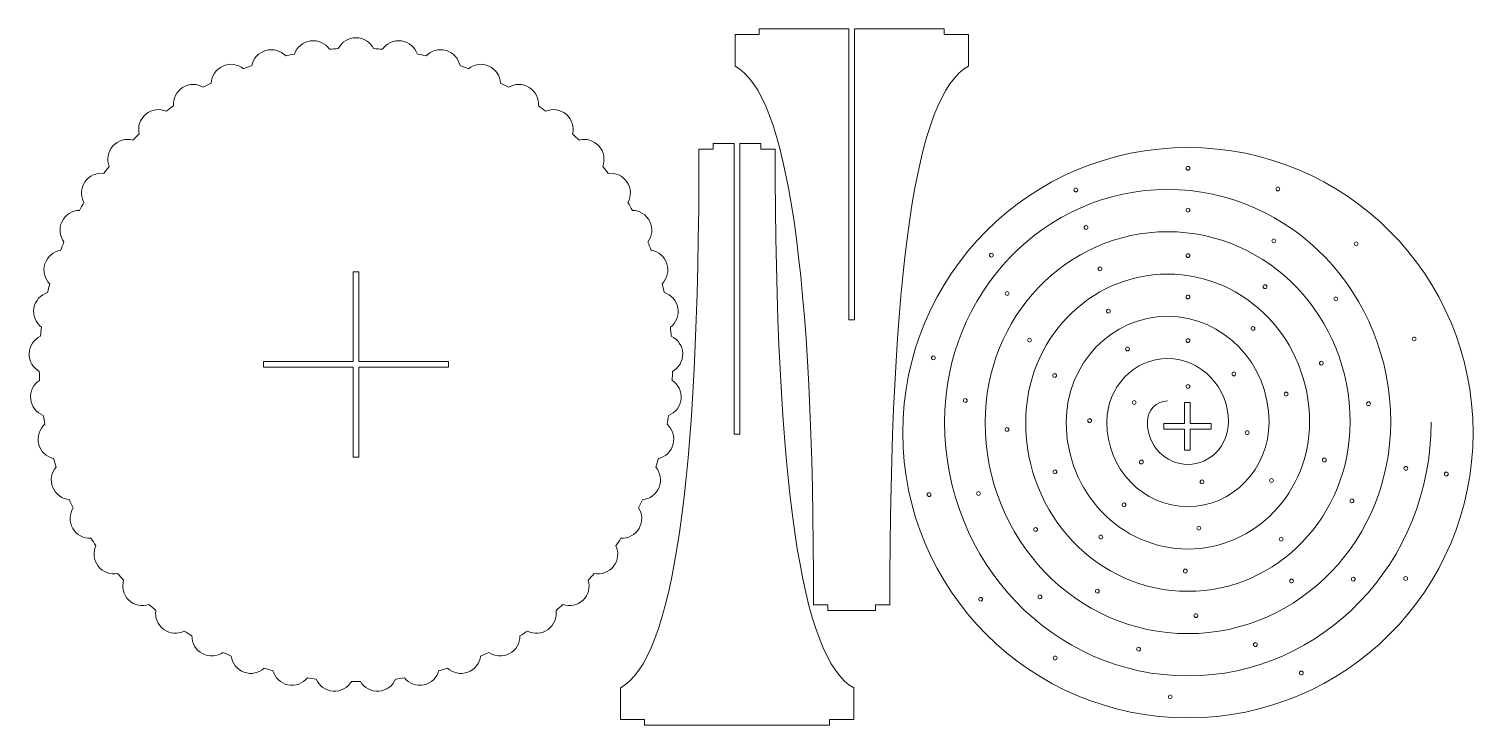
# Model space of a CAD drawing. Header units: millimetres. Extents: x -35 to 725, y -225 to 141.
import ezdxf

# ---------------------------------------------------------------- set-up
doc = ezdxf.new("R2010")
doc.units = ezdxf.units.MM
doc.header["$MEASUREMENT"] = 0
doc.layers.add('Layer 1', color=7, linetype='Continuous')

msp = doc.modelspace()

# ---------------------------------------------------------------- linework, layer by layer
at = {"layer": 'Layer 1', "color": 250, "lineweight": 18}
for centre, major_axis in [((574.7477, -71.4335), (0, 150)), ((574.7477, 67.6347), (0, 1)), ((515.8142, 56.2635), (0, 1)), ((622.0064, 56.7936), (0, 1)), ((574.7477, 45.6214), (0, 1)), ((521.1642, 36.5202), (0, 1)), ((619.9542, 29.4769), (0, 1)), ((471.3642, 21.9735), (0, 1)), ((663.2391, 27.8902), (0, 1)), ((528.5142, 14.7769), (0, 1)), ((574.7477, 21.7027), (0, 1)), ((479.6775, 1.8068), (0, 1)), ((574.7477, -0.0406), (0, 1)), ((615.2976, 5.3468), (0, 1)), ((532.9009, -7.5065), (0, 1)), ((652.5509, -1.0032), (0, 1)), ((491.4142, -22.7465), (0, 1)), ((574.7477, -23.0174), (0, 1)), ((608.9476, -16.6665), (0, 1)), ((693.7169, -22.1083), (0, 1)), ((542.9555, -27.4033), (0, 1)), ((440.8842, -32.0598), (0, 1)), ((644.9309, -34.8698), (0, 1)), ((504.6542, -41.3732), (0, 1)), ((598.8962, -40.527), (0, 1)), ((574.7477, -47.1475), (0, 1)), ((626.4576, -51.1098), (0, 1)), ((457.6642, -54.4965), (0, 1)), ((546.4612, -55.5553), (0, 1)), ((669.7543, -56.1898), (0, 1)), ((523.0588, -65.0799), (0, 1)), ((479.5609, -69.7365), (0, 1)), ((605.8812, -71.4335), (0, 1)), ((504.8075, -92.0199), (0, 1)), ((550.2712, -86.882), (0, 1)), ((646.4709, -85.8232), (0, 1)), ((689.3809, -90.2098), (0, 1)), ((582.1746, -97.312), (0, 1)), ((618.6842, -96.5598), (0, 1)), ((710.6526, -93.1835), (0, 1)), ((438.6142, -104.0265), (0, 1)), ((464.5909, -103.4498), (0, 1)), ((661.0176, -107.2598), (0, 1)), ((541.1088, -109.3766), (0, 1)), ((494.6475, -122.3832), (0, 1)), ((580.4789, -121.6533), (0, 1)), ((528.9375, -126.3099), (0, 1)), ((623.7642, -127.4632), (0, 1)), ((573.3876, -144.2432), (0, 1)), ((629.2676, -149.4765), (0, 1)), ((661.7109, -148.4765), (0, 1)), ((689.2746, -148.1589), (0, 1)), ((465.7075, -159.0599), (0, 1)), ((496.9175, -157.7899), (0, 1)), ((527.0909, -154.8265), (0, 1)), ((578.8909, -167.6799), (0, 1)), ((610.2176, -182.9199), (0, 1)), ((504.9609, -189.9632), (0, 1)), ((548.8342, -185.3065), (0, 1)), ((634.3946, -197.9006), (0, 1)), ((565.45, -210.3889), (0, 1))]:
    msp.add_ellipse(centre, major_axis=major_axis, ratio=1, dxfattribs=at)
at = {"layer": 'Layer 1', "color": 250, "lineweight": 20}
for points in [[(399.4333, 140.9867), (399.4333, 140.9867), (446.6167, 140.9867), (446.6167, 140.9867), (446.6167, 140.9867), (446.6167, 140.9867), (446.6167, 137.9867), (446.6167, 137.9867), (446.6167, 137.9867), (446.6167, 137.9867), (459.3167, 137.9867), (459.3167, 137.9867), (459.3167, 137.9867), (459.3167, 137.9867), (459.3167, 121.3367), (459.3167, 121.3367), (459.3167, 121.3367), (431.7011, 106.7917), (417.9226, 12.3418), (417.9815, -162.0133), (417.9815, -162.0133), (417.9815, -162.0133), (410.4334, -162.0133), (410.4334, -162.0133), (410.4334, -162.0133), (410.4334, -162.0133), (410.4334, -165.0133), (410.4334, -165.0133), (410.4334, -165.0133), (410.4334, -165.0133), (385.4334, -165.0133), (385.4334, -165.0133), (385.4334, -165.0133), (385.4334, -165.0133), (385.4334, -162.0133), (385.4334, -162.0133), (385.4334, -162.0133), (385.4334, -162.0133), (377.8852, -162.0133), (377.8852, -162.0133), (377.8852, -162.0133), (377.9441, 12.3418), (364.1656, 106.7917), (336.55, 121.3367), (336.55, 121.3367), (336.55, 121.3367), (336.55, 137.9867), (336.55, 137.9867), (336.55, 137.9867), (336.55, 137.9867), (349.25, 137.9867), (349.25, 137.9867), (349.25, 137.9867), (349.25, 137.9867), (349.25, 140.9867), (349.25, 140.9867), (349.25, 140.9867), (349.25, 140.9867), (396.4333, 140.9867), (396.4333, 140.9867), (396.4333, 140.9867), (396.4333, 140.9867), (396.4333, -12.0133), (396.4333, -12.0133), (396.4333, -12.0133), (396.4333, -12.0133), (399.4333, -12.0133), (399.4333, -12.0133), (399.4333, -12.0133), (399.4333, -12.0133), (399.4333, 140.9867), (399.4333, 140.9867)], [(339.1407, 80.7215), (339.1407, 80.7215), (350.1408, 80.7215), (350.1408, 80.7215), (350.1408, 80.7215), (350.1408, 80.7215), (350.1408, 77.7215), (350.1408, 77.7215), (350.1408, 77.7215), (350.1408, 77.7215), (357.6889, 77.7215), (357.6889, 77.7215), (357.6889, 77.7215), (357.63, -96.6336), (371.4085, -191.0835), (399.0241, -205.6285), (399.0241, -205.6285), (399.0241, -205.6285), (399.0241, -222.2785), (399.0241, -222.2785), (399.0241, -222.2785), (399.0241, -222.2785), (386.3241, -222.2785), (386.3241, -222.2785), (386.3241, -222.2785), (386.3241, -222.2785), (386.3241, -225.2785), (386.3241, -225.2785), (386.3241, -225.2785), (386.3241, -225.2785), (288.9574, -225.2785), (288.9574, -225.2785), (288.9574, -225.2785), (288.9574, -225.2785), (288.9574, -222.2785), (288.9574, -222.2785), (288.9574, -222.2785), (288.9574, -222.2785), (276.2574, -222.2785), (276.2574, -222.2785), (276.2574, -222.2785), (276.2574, -222.2785), (276.2574, -205.6285), (276.2574, -205.6285), (276.2574, -205.6285), (303.873, -191.0835), (317.6515, -96.6336), (317.5926, 77.7215), (317.5926, 77.7215), (317.5926, 77.7215), (325.1408, 77.7215), (325.1408, 77.7215), (325.1408, 77.7215), (325.1408, 77.7215), (325.1408, 80.7215), (325.1408, 80.7215), (325.1408, 80.7215), (325.1408, 80.7215), (336.1407, 80.7215), (336.1407, 80.7215), (336.1407, 80.7215), (336.1407, 80.7215), (336.1407, -72.2785), (336.1407, -72.2785), (336.1407, -72.2785), (336.1407, -72.2785), (339.1407, -72.2785), (339.1407, -72.2785), (339.1407, -72.2785), (339.1407, -72.2785), (339.1407, 80.7215), (339.1407, 80.7215)]]:
    msp.add_open_spline(points, degree=3, knots=[0, 0, 0, 0, 0.05263158, 0.05263158, 0.05263158, 0.05263158, 0.10526316, 0.10526316, 0.10526316, 0.10526316, 0.15789474, 0.15789474, 0.15789474, 0.15789474, 0.21052632, 0.21052632, 0.21052632, 0.21052632, 0.26315789, 0.26315789, 0.26315789, 0.26315789, 0.31578947, 0.31578947, 0.31578947, 0.31578947, 0.36842105, 0.36842105, 0.36842105, 0.36842105, 0.42105263, 0.42105263, 0.42105263, 0.42105263, 0.47368421, 0.47368421, 0.47368421, 0.47368421, 0.52631579, 0.52631579, 0.52631579, 0.52631579, 0.57894737, 0.57894737, 0.57894737, 0.57894737, 0.63157895, 0.63157895, 0.63157895, 0.63157895, 0.68421053, 0.68421053, 0.68421053, 0.68421053, 0.73684211, 0.73684211, 0.73684211, 0.73684211, 0.78947368, 0.78947368, 0.78947368, 0.78947368, 0.84210526, 0.84210526, 0.84210526, 0.84210526, 0.89473684, 0.89473684, 0.89473684, 0.89473684, 1, 1, 1, 1], dxfattribs=at)
at = {"layer": 'Layer 1', "lineweight": 18}
msp.add_open_spline([(146.4326, 130.6314), (148.0024, 130.5451), (149.5665, 130.437), (151.1243, 130.3076), (151.1243, 130.3076), (153.3004, 133.4024), (157.0907, 135.197), (161.0932, 134.6341), (161.0932, 134.6341), (165.0873, 134.0724), (168.2317, 131.3127), (169.4762, 127.7483), (169.4762, 127.7483), (171.0276, 127.443), (172.5712, 127.116), (174.1069, 126.7677), (174.1069, 126.7677), (176.693, 129.5145), (180.6853, 130.7552), (184.5606, 129.6431), (184.5606, 129.6431), (188.4334, 128.532), (191.1613, 125.3672), (191.9017, 121.6695), (191.9017, 121.6695), (193.3971, 121.1486), (194.8829, 120.6071), (196.3586, 120.0452), (196.3586, 120.0452), (199.3014, 122.402), (203.4245, 123.0727), (207.1053, 121.4328), (207.1053, 121.4328), (210.7909, 119.7911), (213.0533, 116.2695), (213.2667, 112.4987), (213.2667, 112.4987), (214.6684, 111.7767), (216.0584, 111.0358), (217.4364, 110.2756), (217.4364, 110.2756), (220.6806, 112.2093), (224.8657, 112.3033), (228.2887, 110.1629), (228.2887, 110.1629), (231.7184, 108.0186), (233.4694, 104.2031), (233.1453, 100.4302), (233.1453, 100.4302), (234.4244, 99.5258), (235.6905, 98.6044), (236.9425, 97.6652), (236.9425, 97.6652), (240.4289, 99.1411), (244.5991, 98.6553), (247.6983, 96.0531), (247.6983, 96.0531), (250.8013, 93.4478), (252.003, 89.417), (251.1496, 85.7212), (251.1496, 85.7212), (252.2867, 84.6522), (253.4108, 83.5689), (254.5178, 82.4687), (254.5178, 82.4687), (258.1788, 83.4502), (262.2465, 82.3893), (264.9564, 79.3774), (264.9564, 79.3774), (267.6649, 76.3678), (268.2955, 72.2124), (266.94, 68.673), (266.94, 68.673), (267.9202, 67.4547), (268.8847, 66.2232), (269.8312, 64.9771), (269.8312, 64.9771), (273.5896, 65.4347), (277.4648, 63.8174), (279.7272, 60.461), (279.7272, 60.461), (281.987, 57.1086), (282.0371, 52.914), (280.2115, 49.6003), (280.2115, 49.6003), (281.0164, 48.2524), (281.8053, 46.8939), (282.5728, 45.5216), (282.5728, 45.5216), (286.3507, 45.4436), (289.9527, 43.3037), (291.723, 39.6718), (291.723, 39.6718), (293.4916, 36.0435), (292.9623, 31.8904), (290.7031, 28.8644), (290.7031, 28.8644), (291.3143, 27.4116), (291.9116, 25.9514), (292.4825, 24.478), (292.4825, 24.478), (296.2046, 23.8689), (299.4647, 21.2509), (300.7104, 17.4145), (300.7104, 17.4145), (301.9575, 13.5745), (300.8549, 9.5349), (298.1958, 6.8528), (298.1958, 6.8528), (298.5969, 5.3307), (298.9851, 3.8032), (299.3441, 2.2643), (299.3441, 2.2643), (302.9476, 1.144), (305.8142, -1.9035), (306.5145, -5.878), (306.5145, -5.878), (307.2165, -9.8622), (305.5549, -13.7168), (302.5368, -16.0006), (302.5368, -16.0006), (302.7204, -17.5544), (302.8899, -19.112), (303.0303, -20.6785), (303.0303, -20.6785), (306.4556, -22.2848), (308.8813, -25.7088), (309.0223, -29.7516), (309.0223, -29.7516), (309.1633, -33.7938), (306.9831, -37.3783), (303.6787, -39.2202), (303.6787, -39.2202), (303.6465, -40.7942), (303.5926, -42.3629), (303.517, -43.9259), (303.517, -43.9259), (306.6832, -45.9943), (308.6076, -49.7211), (308.185, -53.7426), (308.185, -53.7426), (307.7633, -57.7556), (305.1171, -60.9961), (301.6005, -62.3653), (301.6005, -62.3653), (301.3497, -63.9278), (301.0773, -65.4833), (300.7833, -67.0309), (300.7833, -67.0309), (303.6164, -69.5212), (304.9943, -73.4694), (304.0189, -77.383), (304.0189, -77.383), (303.0447, -81.292), (299.982, -84.129), (296.3174, -85.0005), (296.3174, -85.0005), (295.849, -86.5172), (295.36, -88.0246), (294.8498, -89.5224), (294.8498, -89.5224), (297.3019, -92.3824), (298.1134, -96.4785), (296.605, -100.2134), (296.605, -100.2134), (295.0957, -103.9514), (291.6641, -106.3354), (287.9106, -106.6853), (287.9106, -106.6853), (287.2363, -108.1167), (286.5424, -109.5368), (285.829, -110.9454), (285.829, -110.9454), (287.8668, -114.1208), (288.1036, -118.2962), (286.0878, -121.7894), (286.0878, -121.7894), (284.0679, -125.2899), (280.3242, -127.1737), (276.5488, -126.9862), (276.5488, -126.9862), (275.6876, -128.3003), (274.8086, -129.6015), (273.9117, -130.8893), (273.9117, -130.8893), (275.5022, -134.3225), (275.1605, -138.5038), (272.6719, -141.6907), (272.6719, -141.6907), (270.1795, -144.8826), (266.1981, -146.2254), (262.4787, -145.5039), (262.4787, -145.5039), (261.449, -146.6798), (260.405, -147.8427), (259.343, -148.9892), (259.343, -148.9892), (260.4488, -152.6145), (259.5306, -156.7163), (256.6183, -159.5302), (256.6183, -159.5302), (253.7068, -162.3433), (249.5786, -163.1189), (245.9961, -161.8874), (245.9961, -161.8874), (244.8133, -162.91), (243.6166, -163.9167), (242.4051, -164.9061), (242.4051, -164.9061), (242.9936, -168.649), (241.5136, -172.5807), (238.2396, -174.9605), (238.2396, -174.9605), (234.9701, -177.3372), (230.7818, -177.5338), (227.4084, -175.8235), (227.4084, -175.8235), (226.0897, -176.6754), (224.7608, -177.5124), (223.4171, -178.3278), (223.4171, -178.3278), (223.4711, -182.1081), (221.4596, -185.7843), (217.8937, -187.6815), (217.8937, -187.6815), (214.3328, -189.5757), (210.1684, -189.1922), (207.0675, -187.0412), (207.0675, -187.0412), (205.6358, -187.7045), (204.1968, -188.3539), (202.7435, -188.9774), (202.7435, -188.9774), (202.2629, -192.7181), (199.7627, -196.0663), (195.9763, -197.4453), (195.9763, -197.4453), (192.1891, -198.8245), (188.1215, -197.867), (185.3499, -195.309), (185.3499, -195.309), (183.8388, -195.7652), (182.3216, -196.2084), (180.7923, -196.6225), (180.7923, -196.6225), (179.7951, -200.2583), (176.8541, -203.2241), (172.9139, -204.0621), (172.9139, -204.0621), (168.9647, -204.9018), (165.0625, -203.3804), (162.6751, -200.4507), (162.6751, -200.4507), (161.1237, -200.6892), (159.5677, -200.9138), (158.0025, -201.1094), (158.0025, -201.1094), (156.5144, -204.5828), (153.183, -207.1211), (149.1558, -207.4029), (149.1558, -207.4029), (145.1181, -207.6854), (141.4572, -205.6242), (139.5042, -202.3762), (139.5042, -202.3762), (138.7231, -202.3871), (137.9439, -202.4058), (137.1602, -202.4058), (137.1602, -202.4058), (136.3749, -202.4058), (135.591, -202.4004), (134.8085, -202.3896), (134.8085, -202.3896), (132.8533, -205.6297), (129.1969, -207.6851), (125.1642, -207.4029), (125.1642, -207.4029), (121.1388, -207.1211), (117.8085, -204.5848), (116.3192, -201.1133), (116.3192, -201.1133), (114.7516, -200.9174), (113.1909, -200.6995), (111.6371, -200.4605), (111.6371, -200.4605), (109.2489, -203.3834), (105.3511, -204.9012), (101.4061, -204.0621), (101.4061, -204.0621), (97.4678, -203.2242), (94.5271, -200.2602), (93.529, -196.6259), (93.529, -196.6259), (91.9976, -196.2108), (90.4746, -195.7747), (88.9608, -195.3173), (88.9608, -195.3173), (86.1896, -197.8689), (82.127, -198.823), (78.3437, -197.4453), (78.3437, -197.4453), (74.5588, -196.0667), (72.0586, -192.72), (71.5772, -188.9805), (71.5772, -188.9805), (70.122, -188.3557), (68.6774, -187.7117), (67.2441, -187.0471), (67.2441, -187.0471), (64.1442, -189.1929), (59.9842, -189.574), (56.4263, -187.6815), (56.4263, -187.6815), (52.8614, -185.7846), (50.8497, -182.1091), (50.9032, -178.3293), (50.9032, -178.3293), (49.5587, -177.5128), (48.2264, -176.679), (46.9072, -175.8259), (46.9072, -175.8259), (43.5347, -177.5332), (39.3486, -177.3363), (36.0804, -174.9605), (36.0804, -174.9605), (32.8057, -172.5797), (31.3255, -168.646), (31.9159, -164.9019), (31.9159, -164.9019), (30.7057, -163.9128), (29.5082, -162.9088), (28.3265, -161.8868), (28.3265, -161.8868), (24.7436, -163.1191), (20.6142, -162.3442), (17.7017, -159.5302), (17.7017, -159.5302), (14.7881, -156.7146), (13.8704, -152.6096), (14.9794, -148.9824), (14.9794, -148.9824), (13.9191, -147.837), (12.8737, -146.6781), (11.8453, -145.5031), (11.8453, -145.5031), (8.125, -146.2262), (4.1417, -144.8839), (1.6482, -141.6907), (1.6482, -141.6907), (-0.8428, -138.5003), (-1.1825, -134.313), (0.4144, -130.8775), (0.4144, -130.8775), (-0.4797, -129.5927), (-1.3579, -128.2962), (-2.2163, -126.9856), (-2.2163, -126.9856), (-5.9957, -127.1774), (-9.7457, -125.2938), (-11.7677, -121.7894), (-11.7677, -121.7894), (-13.788, -118.2879), (-13.5457, -114.1006), (-11.4945, -110.9228), (-11.4945, -110.9228), (-12.2034, -109.5211), (-12.8985, -108.1113), (-13.5686, -106.6873), (-13.5686, -106.6873), (-17.3304, -106.3444), (-20.7723, -103.9589), (-22.2848, -100.2134), (-22.2848, -100.2134), (-23.7976, -96.4668), (-22.977, -92.3567), (-20.5068, -89.4955), (-20.5068, -89.4955), (-21.0131, -88.0074), (-21.5063, -86.5133), (-21.9714, -85.0066), (-21.9714, -85.0066), (-25.6473, -84.1424), (-28.7223, -81.3013), (-29.6987, -77.383), (-29.6987, -77.383), (-30.6765, -73.4589), (-29.2888, -69.4993), (-26.4396, -67.0105), (-26.4396, -67.0105), (-26.7316, -65.4713), (-27.01, -63.9273), (-27.2594, -62.3734), (-27.2594, -62.3734), (-30.7861, -61.0088), (-33.4423, -57.7637), (-33.8648, -53.7424), (-33.8648, -53.7424), (-34.2877, -49.7155), (-32.3578, -45.9841), (-29.1838, -43.9175), (-29.1838, -43.9175), (-29.259, -42.3583), (-29.3176, -40.7951), (-29.3497, -39.2249), (-29.3497, -39.2249), (-32.6589, -37.3846), (-34.8433, -33.7973), (-34.7022, -29.7515), (-34.7022, -29.7515), (-34.5609, -25.7134), (-32.1407, -22.2926), (-28.7211, -20.6839), (-28.7211, -20.6839), (-28.5802, -19.1122), (-28.4173, -17.5466), (-28.2331, -15.9878), (-28.2331, -15.9878), (-31.2404, -13.7024), (-32.8952, -9.855), (-32.1943, -5.8778), (-32.1943, -5.8778), (-31.4947, -1.9082), (-28.6342, 1.1367), (-25.0366, 2.2603), (-25.0366, 2.2603), (-24.6759, 3.8047), (-24.2941, 5.341), (-23.891, 6.8688), (-23.891, 6.8688), (-26.5389, 9.5506), (-27.6347, 13.5818), (-26.3902, 17.4147), (-26.3902, 17.4147), (-25.1455, 21.2474), (-21.8902, 23.8641), (-18.1722, 24.4762), (-18.1722, 24.4762), (-17.599, 25.9536), (-17.0061, 27.4211), (-16.3924, 28.8778), (-16.3924, 28.8778), (-18.6433, 31.9026), (-19.1689, 36.0487), (-17.4026, 39.672), (-17.4026, 39.672), (-15.6329, 43.3026), (-12.0328, 45.4423), (-8.2562, 45.5213), (-8.2562, 45.5213), (-7.4872, 46.8946), (-6.7004, 48.2568), (-5.894, 49.6059), (-5.894, 49.6059), (-7.7166, 52.9186), (-7.6655, 57.1104), (-5.4068, 60.4612), (-5.4068, 60.4612), (-3.1431, 63.8191), (0.7346, 65.4362), (4.4949, 64.9763), (4.4949, 64.9763), (5.4409, 66.2205), (6.4022, 67.4522), (7.3818, 68.6688), (7.3818, 68.6688), (6.0245, 72.209), (6.6543, 76.3665), (9.3639, 79.3776), (9.3639, 79.3776), (12.0767, 82.3922), (16.1498, 83.4522), (19.8137, 82.4655), (19.8137, 82.4655), (20.9189, 83.5628), (22.0375, 84.6466), (23.1728, 85.713), (23.1728, 85.713), (22.3158, 89.4111), (23.5167, 93.446), (26.622, 96.0532), (26.622, 96.0532), (29.7249, 98.6582), (33.9007, 99.1425), (37.39, 97.6598), (37.39, 97.6598), (38.6388, 98.5959), (39.9005, 99.516), (41.1762, 100.4175), (41.1762, 100.4175), (40.8475, 104.1942), (42.598, 108.0162), (46.0317, 110.1631), (46.0317, 110.1631), (49.4609, 112.3069), (53.655, 112.2091), (56.9015, 110.2647), (56.9015, 110.2647), (58.2744, 111.0214), (59.6563, 111.7642), (61.0526, 112.483), (61.0526, 112.483), (61.2608, 116.2597), (63.5242, 119.7887), (67.215, 121.433), (67.215, 121.433), (70.9036, 123.0759), (75.0364, 122.3996), (77.9803, 120.0305), (77.9803, 120.0305), (79.45, 120.5897), (80.9263, 121.1358), (82.4156, 121.6541), (82.4156, 121.6541), (83.1514, 125.3582), (85.8815, 128.5305), (89.7597, 129.6433), (89.7597, 129.6433), (93.6412, 130.7567), (97.6402, 129.511), (100.2258, 126.7547), (100.2258, 126.7547), (101.7574, 127.1016), (103.2941, 127.4354), (104.8412, 127.7399), (104.8412, 127.7399), (106.0839, 131.3082), (109.2296, 134.0721), (113.2271, 134.6342), (113.2271, 134.6342), (117.2318, 135.1974), (121.0245, 133.4004), (123.1999, 130.3018), (123.1999, 130.3018), (124.7572, 130.4312), (126.3186, 130.5452), (127.8875, 130.6314), (127.8875, 130.6314), (129.6113, 134.0017), (133.1163, 136.3086), (137.1602, 136.3086), (137.1602, 136.3086), (141.2038, 136.3086), (144.7089, 134.0017), (146.4326, 130.6314)], degree=3, knots=[0, 0, 0, 0, 0.00729927, 0.00729927, 0.00729927, 0.00729927, 0.01459854, 0.01459854, 0.01459854, 0.01459854, 0.02189781, 0.02189781, 0.02189781, 0.02189781, 0.02919708, 0.02919708, 0.02919708, 0.02919708, 0.03649635, 0.03649635, 0.03649635, 0.03649635, 0.04379562, 0.04379562, 0.04379562, 0.04379562, 0.05109489, 0.05109489, 0.05109489, 0.05109489, 0.05839416, 0.05839416, 0.05839416, 0.05839416, 0.06569343, 0.06569343, 0.06569343, 0.06569343, 0.0729927, 0.0729927, 0.0729927, 0.0729927, 0.08029197, 0.08029197, 0.08029197, 0.08029197, 0.08759124, 0.08759124, 0.08759124, 0.08759124, 0.09489051, 0.09489051, 0.09489051, 0.09489051, 0.10218978, 0.10218978, 0.10218978, 0.10218978, 0.10948905, 0.10948905, 0.10948905, 0.10948905, 0.11678832, 0.11678832, 0.11678832, 0.11678832, 0.12408759, 0.12408759, 0.12408759, 0.12408759, 0.13138686, 0.13138686, 0.13138686, 0.13138686, 0.13868613, 0.13868613, 0.13868613, 0.13868613, 0.1459854, 0.1459854, 0.1459854, 0.1459854, 0.15328467, 0.15328467, 0.15328467, 0.15328467, 0.16058394, 0.16058394, 0.16058394, 0.16058394, 0.16788321, 0.16788321, 0.16788321, 0.16788321, 0.17518248, 0.17518248, 0.17518248, 0.17518248, 0.18248175, 0.18248175, 0.18248175, 0.18248175, 0.18978102, 0.18978102, 0.18978102, 0.18978102, 0.19708029, 0.19708029, 0.19708029, 0.19708029, 0.20437956, 0.20437956, 0.20437956, 0.20437956, 0.21167883, 0.21167883, 0.21167883, 0.21167883, 0.2189781, 0.2189781, 0.2189781, 0.2189781, 0.22627737, 0.22627737, 0.22627737, 0.22627737, 0.23357664, 0.23357664, 0.23357664, 0.23357664, 0.24087591, 0.24087591, 0.24087591, 0.24087591, 0.24817518, 0.24817518, 0.24817518, 0.24817518, 0.25547445, 0.25547445, 0.25547445, 0.25547445, 0.26277372, 0.26277372, 0.26277372, 0.26277372, 0.27007299, 0.27007299, 0.27007299, 0.27007299, 0.27737226, 0.27737226, 0.27737226, 0.27737226, 0.28467153, 0.28467153, 0.28467153, 0.28467153, 0.2919708, 0.2919708, 0.2919708, 0.2919708, 0.29927007, 0.29927007, 0.29927007, 0.29927007, 0.30656934, 0.30656934, 0.30656934, 0.30656934, 0.31386861, 0.31386861, 0.31386861, 0.31386861, 0.32116788, 0.32116788, 0.32116788, 0.32116788, 0.32846715, 0.32846715, 0.32846715, 0.32846715, 0.33576642, 0.33576642, 0.33576642, 0.33576642, 0.34306569, 0.34306569, 0.34306569, 0.34306569, 0.35036496, 0.35036496, 0.35036496, 0.35036496, 0.35766423, 0.35766423, 0.35766423, 0.35766423, 0.3649635, 0.3649635, 0.3649635, 0.3649635, 0.37226277, 0.37226277, 0.37226277, 0.37226277, 0.37956204, 0.37956204, 0.37956204, 0.37956204, 0.38686131, 0.38686131, 0.38686131, 0.38686131, 0.39416058, 0.39416058, 0.39416058, 0.39416058, 0.40145985, 0.40145985, 0.40145985, 0.40145985, 0.40875912, 0.40875912, 0.40875912, 0.40875912, 0.41605839, 0.41605839, 0.41605839, 0.41605839, 0.42335766, 0.42335766, 0.42335766, 0.42335766, 0.43065693, 0.43065693, 0.43065693, 0.43065693, 0.4379562, 0.4379562, 0.4379562, 0.4379562, 0.44525547, 0.44525547, 0.44525547, 0.44525547, 0.45255474, 0.45255474, 0.45255474, 0.45255474, 0.45985401, 0.45985401, 0.45985401, 0.45985401, 0.46715328, 0.46715328, 0.46715328, 0.46715328, 0.47445255, 0.47445255, 0.47445255, 0.47445255, 0.48175182, 0.48175182, 0.48175182, 0.48175182, 0.48905109, 0.48905109, 0.48905109, 0.48905109, 0.49635036, 0.49635036, 0.49635036, 0.49635036, 0.50364964, 0.50364964, 0.50364964, 0.50364964, 0.51094891, 0.51094891, 0.51094891, 0.51094891, 0.51824818, 0.51824818, 0.51824818, 0.51824818, 0.52554745, 0.52554745, 0.52554745, 0.52554745, 0.53284672, 0.53284672, 0.53284672, 0.53284672, 0.54014599, 0.54014599, 0.54014599, 0.54014599, 0.54744526, 0.54744526, 0.54744526, 0.54744526, 0.55474453, 0.55474453, 0.55474453, 0.55474453, 0.5620438, 0.5620438, 0.5620438, 0.5620438, 0.56934307, 0.56934307, 0.56934307, 0.56934307, 0.57664234, 0.57664234, 0.57664234, 0.57664234, 0.58394161, 0.58394161, 0.58394161, 0.58394161, 0.59124088, 0.59124088, 0.59124088, 0.59124088, 0.59854015, 0.59854015, 0.59854015, 0.59854015, 0.60583942, 0.60583942, 0.60583942, 0.60583942, 0.61313869, 0.61313869, 0.61313869, 0.61313869, 0.62043796, 0.62043796, 0.62043796, 0.62043796, 0.62773723, 0.62773723, 0.62773723, 0.62773723, 0.6350365, 0.6350365, 0.6350365, 0.6350365, 0.64233577, 0.64233577, 0.64233577, 0.64233577, 0.64963504, 0.64963504, 0.64963504, 0.64963504, 0.65693431, 0.65693431, 0.65693431, 0.65693431, 0.66423358, 0.66423358, 0.66423358, 0.66423358, 0.67153285, 0.67153285, 0.67153285, 0.67153285, 0.67883212, 0.67883212, 0.67883212, 0.67883212, 0.68613139, 0.68613139, 0.68613139, 0.68613139, 0.69343066, 0.69343066, 0.69343066, 0.69343066, 0.70072993, 0.70072993, 0.70072993, 0.70072993, 0.7080292, 0.7080292, 0.7080292, 0.7080292, 0.71532847, 0.71532847, 0.71532847, 0.71532847, 0.72262774, 0.72262774, 0.72262774, 0.72262774, 0.72992701, 0.72992701, 0.72992701, 0.72992701, 0.73722628, 0.73722628, 0.73722628, 0.73722628, 0.74452555, 0.74452555, 0.74452555, 0.74452555, 0.75182482, 0.75182482, 0.75182482, 0.75182482, 0.75912409, 0.75912409, 0.75912409, 0.75912409, 0.76642336, 0.76642336, 0.76642336, 0.76642336, 0.77372263, 0.77372263, 0.77372263, 0.77372263, 0.7810219, 0.7810219, 0.7810219, 0.7810219, 0.78832117, 0.78832117, 0.78832117, 0.78832117, 0.79562044, 0.79562044, 0.79562044, 0.79562044, 0.80291971, 0.80291971, 0.80291971, 0.80291971, 0.81021898, 0.81021898, 0.81021898, 0.81021898, 0.81751825, 0.81751825, 0.81751825, 0.81751825, 0.82481752, 0.82481752, 0.82481752, 0.82481752, 0.83211679, 0.83211679, 0.83211679, 0.83211679, 0.83941606, 0.83941606, 0.83941606, 0.83941606, 0.84671533, 0.84671533, 0.84671533, 0.84671533, 0.8540146, 0.8540146, 0.8540146, 0.8540146, 0.86131387, 0.86131387, 0.86131387, 0.86131387, 0.86861314, 0.86861314, 0.86861314, 0.86861314, 0.87591241, 0.87591241, 0.87591241, 0.87591241, 0.88321168, 0.88321168, 0.88321168, 0.88321168, 0.89051095, 0.89051095, 0.89051095, 0.89051095, 0.89781022, 0.89781022, 0.89781022, 0.89781022, 0.90510949, 0.90510949, 0.90510949, 0.90510949, 0.91240876, 0.91240876, 0.91240876, 0.91240876, 0.91970803, 0.91970803, 0.91970803, 0.91970803, 0.9270073, 0.9270073, 0.9270073, 0.9270073, 0.93430657, 0.93430657, 0.93430657, 0.93430657, 0.94160584, 0.94160584, 0.94160584, 0.94160584, 0.94890511, 0.94890511, 0.94890511, 0.94890511, 0.95620438, 0.95620438, 0.95620438, 0.95620438, 0.96350365, 0.96350365, 0.96350365, 0.96350365, 0.97080292, 0.97080292, 0.97080292, 0.97080292, 0.97810219, 0.97810219, 0.97810219, 0.97810219, 0.98540146, 0.98540146, 0.98540146, 0.98540146, 1, 1, 1, 1], dxfattribs=at)
at = {"layer": 'Layer 1', "color": 250, "lineweight": 18}
for points, knots in [([(564.0829, -54.7408), (558.193, -54.7408), (553.4182, -59.7232), (553.4182, -65.8693), (553.4182, -65.8693), (553.4182, -78.1615), (562.9678, -88.1264), (574.7477, -88.1264), (574.7477, -88.1264), (586.5278, -88.1264), (596.0774, -78.1615), (596.0774, -65.8693), (596.0774, -65.8693), (596.0774, -47.4309), (581.753, -32.4838), (564.0829, -32.4838), (564.0829, -32.4838), (546.4129, -32.4838), (532.0885, -47.4309), (532.0885, -65.8693), (532.0885, -65.8693), (532.0885, -90.4537), (551.1877, -110.3833), (574.7477, -110.3833), (574.7477, -110.3833), (598.3078, -110.3833), (617.407, -90.4537), (617.407, -65.8693), (617.407, -65.8693), (617.407, -35.1388), (593.533, -10.2267), (564.0829, -10.2267), (564.0829, -10.2267), (534.6329, -10.2267), (510.7588, -35.1388), (510.7588, -65.8693), (510.7588, -65.8693), (510.7588, -102.7459), (539.4077, -132.6404), (574.7477, -132.6404), (574.7477, -132.6404), (610.0879, -132.6404), (638.7367, -102.7459), (638.7367, -65.8693), (638.7367, -65.8693), (638.7367, -22.8466), (605.3131, 12.0303), (564.0829, 12.0303), (564.0829, 12.0303), (522.8528, 12.0303), (489.4292, -22.8466), (489.4292, -65.8693), (489.4292, -65.8693), (489.4292, -115.0382), (527.6276, -154.8975), (574.7477, -154.8975), (574.7477, -154.8975), (621.8679, -154.8975), (660.0664, -115.0382), (660.0664, -65.8693), (660.0664, -65.8693), (660.0664, -10.5543), (617.0931, 34.2873), (564.0829, 34.2873), (564.0829, 34.2873), (511.0727, 34.2873), (468.0995, -10.5543), (468.0995, -65.8693), (468.0995, -65.8693), (468.0995, -127.3303), (515.8475, -177.1544), (574.7477, -177.1544), (574.7477, -177.1544), (633.648, -177.1544), (681.396, -127.3303), (681.396, -65.8693), (681.396, -65.8693), (681.396, 1.738), (628.8732, 56.5444), (564.0829, 56.5444), (564.0829, 56.5444), (499.2927, 56.5444), (446.7698, 1.738), (446.7698, -65.8693), (446.7698, -65.8693), (446.7698, -139.6226), (504.0675, -199.4115), (574.7477, -199.4115), (574.7477, -199.4115), (645.4281, -199.4115), (702.7257, -139.6226), (702.7257, -65.8693)], [0, 0, 0, 0, 0.04166667, 0.04166667, 0.04166667, 0.04166667, 0.08333333, 0.08333333, 0.08333333, 0.08333333, 0.125, 0.125, 0.125, 0.125, 0.16666667, 0.16666667, 0.16666667, 0.16666667, 0.20833333, 0.20833333, 0.20833333, 0.20833333, 0.25, 0.25, 0.25, 0.25, 0.29166667, 0.29166667, 0.29166667, 0.29166667, 0.33333333, 0.33333333, 0.33333333, 0.33333333, 0.375, 0.375, 0.375, 0.375, 0.41666667, 0.41666667, 0.41666667, 0.41666667, 0.45833333, 0.45833333, 0.45833333, 0.45833333, 0.5, 0.5, 0.5, 0.5, 0.54166667, 0.54166667, 0.54166667, 0.54166667, 0.58333333, 0.58333333, 0.58333333, 0.58333333, 0.625, 0.625, 0.625, 0.625, 0.66666667, 0.66666667, 0.66666667, 0.66666667, 0.70833333, 0.70833333, 0.70833333, 0.70833333, 0.75, 0.75, 0.75, 0.75, 0.79166667, 0.79166667, 0.79166667, 0.79166667, 0.83333333, 0.83333333, 0.83333333, 0.83333333, 0.875, 0.875, 0.875, 0.875, 0.91666667, 0.91666667, 0.91666667, 0.91666667, 1, 1, 1, 1]), ([(88.4767, -34.0601), (88.4767, -34.0601), (135.66, -34.0601), (135.66, -34.0601), (135.66, -34.0601), (135.66, -34.0601), (135.66, 13.1233), (135.66, 13.1233), (135.66, 13.1233), (135.66, 13.1233), (138.66, 13.1233), (138.66, 13.1233), (138.66, 13.1233), (138.66, 13.1233), (138.66, -34.0601), (138.66, -34.0601), (138.66, -34.0601), (138.66, -34.0601), (185.8434, -34.0601), (185.8434, -34.0601), (185.8434, -34.0601), (185.8434, -34.0601), (185.8434, -37.0601), (185.8434, -37.0601), (185.8434, -37.0601), (185.8434, -37.0601), (138.66, -37.0601), (138.66, -37.0601), (138.66, -37.0601), (138.66, -37.0601), (138.66, -84.2434), (138.66, -84.2434), (138.66, -84.2434), (138.66, -84.2434), (135.66, -84.2434), (135.66, -84.2434), (135.66, -84.2434), (135.66, -84.2434), (135.66, -37.0601), (135.66, -37.0601), (135.66, -37.0601), (135.66, -37.0601), (88.4767, -37.0601), (88.4767, -37.0601), (88.4767, -37.0601), (88.4767, -37.0601), (88.4767, -34.0601), (88.4767, -34.0601)], [0, 0, 0, 0, 0.07692308, 0.07692308, 0.07692308, 0.07692308, 0.15384615, 0.15384615, 0.15384615, 0.15384615, 0.23076923, 0.23076923, 0.23076923, 0.23076923, 0.30769231, 0.30769231, 0.30769231, 0.30769231, 0.38461538, 0.38461538, 0.38461538, 0.38461538, 0.46153846, 0.46153846, 0.46153846, 0.46153846, 0.53846154, 0.53846154, 0.53846154, 0.53846154, 0.61538462, 0.61538462, 0.61538462, 0.61538462, 0.69230769, 0.69230769, 0.69230769, 0.69230769, 0.76923077, 0.76923077, 0.76923077, 0.76923077, 0.84615385, 0.84615385, 0.84615385, 0.84615385, 1, 1, 1, 1]), ([(561.9937, -66.6315), (561.9937, -66.6315), (572.9937, -66.6315), (572.9937, -66.6315), (572.9937, -66.6315), (572.9937, -66.6315), (572.9937, -55.6315), (572.9937, -55.6315), (572.9937, -55.6315), (572.9937, -55.6315), (575.9937, -55.6315), (575.9937, -55.6315), (575.9937, -55.6315), (575.9937, -55.6315), (575.9937, -66.6315), (575.9937, -66.6315), (575.9937, -66.6315), (575.9937, -66.6315), (586.9937, -66.6315), (586.9937, -66.6315), (586.9937, -66.6315), (586.9937, -66.6315), (586.9937, -69.6315), (586.9937, -69.6315), (586.9937, -69.6315), (586.9937, -69.6315), (575.9937, -69.6315), (575.9937, -69.6315), (575.9937, -69.6315), (575.9937, -69.6315), (575.9937, -80.6315), (575.9937, -80.6315), (575.9937, -80.6315), (575.9937, -80.6315), (572.9937, -80.6315), (572.9937, -80.6315), (572.9937, -80.6315), (572.9937, -80.6315), (572.9937, -69.6315), (572.9937, -69.6315), (572.9937, -69.6315), (572.9937, -69.6315), (561.9937, -69.6315), (561.9937, -69.6315), (561.9937, -69.6315), (561.9937, -69.6315), (561.9937, -66.6315), (561.9937, -66.6315)], [0, 0, 0, 0, 0.07692308, 0.07692308, 0.07692308, 0.07692308, 0.15384615, 0.15384615, 0.15384615, 0.15384615, 0.23076923, 0.23076923, 0.23076923, 0.23076923, 0.30769231, 0.30769231, 0.30769231, 0.30769231, 0.38461538, 0.38461538, 0.38461538, 0.38461538, 0.46153846, 0.46153846, 0.46153846, 0.46153846, 0.53846154, 0.53846154, 0.53846154, 0.53846154, 0.61538462, 0.61538462, 0.61538462, 0.61538462, 0.69230769, 0.69230769, 0.69230769, 0.69230769, 0.76923077, 0.76923077, 0.76923077, 0.76923077, 0.84615385, 0.84615385, 0.84615385, 0.84615385, 1, 1, 1, 1])]:
    msp.add_open_spline(points, degree=3, knots=knots, dxfattribs=at)

doc.saveas('drawing.dxf')
